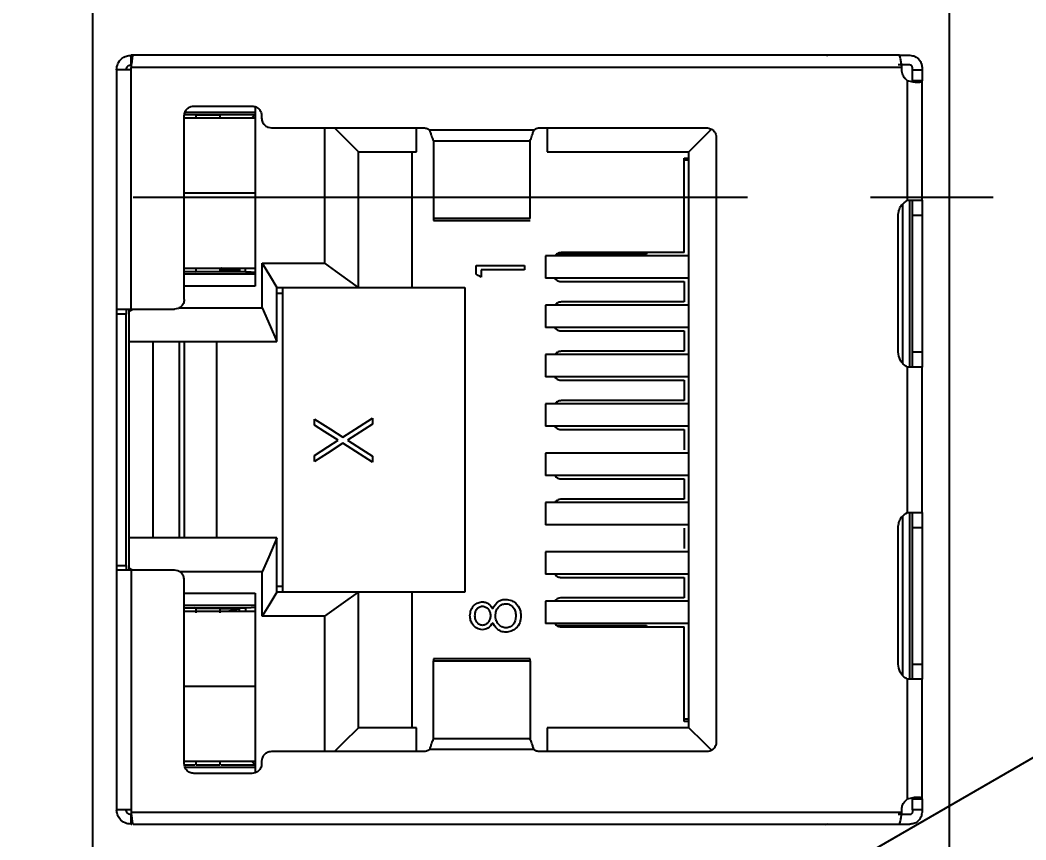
# Model space of a CAD drawing. Extents: x -151 to 841, y 0 to 594.
# Drawn here: x 118.98 to 139.78, y 283.71 to 300.66 of the extents above; entities that cross this region are included whole.
import ezdxf

# ---------------------------------------------------------------- set-up
doc = ezdxf.new("R2010")
doc.units = 0
doc.header["$PDSIZE"] = -1
doc.linetypes.add('CENTERX2', pattern=[20.32, 12.7, -2.54, 2.54, -2.54])
doc.layers.get('0').update_dxf_attribs({"linetype": 'CONTINUOUS'})
doc.layers.get('DEFPOINTS').update_dxf_attribs({"linetype": 'CONTINUOUS'})
doc.layers.add('$TD_AUDIT_GENERATED__25B7_', color=1, linetype='CENTERX2')
doc.styles.add('$TD_AUDIT_GENERATED__25BE_', font='GOTHIC.TTF')
doc.dimstyles.new('$TD_AUDIT_GENERATED__5286_', dxfattribs={"dimtxt": 3, "dimasz": 2.5, "dimexe": 0.5, "dimexo": 0.3, "dimgap": 1, "dimtad": 1, "dimtoh": 1, "dimdec": 1, "dimzin": 12, "dimtxsty": '$TD_AUDIT_GENERATED__25BE_', "dimcen": 0.09, "dimclrd": 3, "dimclre": 3, "dimclrt": 3, "dimazin": 3, "dimtm": 1e-09, "dimtfac": 1, "dimtdec": 1, "dimtofl": 0, "dimtmove": 0, "dimatfit": 3})

# ---------------------------------------------------------------- blocks, each defined once
blk = doc.blocks.new('*D147')
at = {"color": 3, "ltscale": 0.5}
for p, q in [((160, 366.3), (160, 386.232)), ((100.85, 262.85), (82.723, 252.384))]:
    blk.add_line(p, q, dxfattribs=at)
blk.add_arc((160, 297), 88.732, 93.87503, 206.12497, dxfattribs=at)
for points in [[(153.97, 386.529), (154.037, 384.53), (160, 385.732)], [(81.215, 258.399), (79.451, 257.458), (83.156, 252.634)]]:
    blk.add_solid(points, dxfattribs=at)
at = {"layer": 'DEFPOINTS', "color": 0, "ltscale": 0.5}
for p in [(160, 366), (102.964, 364.973), (160, 297), (101.11, 263), (160, 188)]:
    blk.add_point(p, dxfattribs=at)
at = {"color": 3, "ltscale": 0.5, "insert": (79.561, 343.442), "char_height": 6, "attachment_point": 5, "rotation": 60, "style": '$TD_AUDIT_GENERATED__25BE_'}
blk.add_mtext('120°', dxfattribs=at)

msp = doc.modelspace()

# ---------------------------------------------------------------- linework, layer by layer
at = {"layer": '$TD_AUDIT_GENERATED__25B7_'}
for p, q in [((101, 297), (219, 297)), ((160, 297), (101.11, 263))]:
    msp.add_line(p, q, dxfattribs=at)
msp.add_circle((160, 297), 50, dxfattribs=at)
at = {"color": 7, "linetype": 'CONTINUOUS'}
for p, q in [((120.475, 317.422), (120.475, 283.393)), ((138.197, 283.393), (138.197, 317.422)), ((121.275, 299.732), (121.275, 299.932)), ((121.315, 299.932), (121.275, 299.932)), ((137.16, 299.932), (121.316, 299.932)), ((135.631, 299.932), (135.634, 299.942)), ((135.634, 299.942), (135.678, 299.931)), ((137.16, 299.932), (137.378, 299.932)), ((121.275, 294.682), (121.275, 299.682)), ((137.21, 299.682), (121.275, 299.682)), ((137.378, 299.732), (137.133, 299.732)), ((137.21, 299.632), (137.21, 299.682)), ((137.428, 299.632), (137.428, 299.682)), ((137.628, 299.682), (137.628, 299.632)), ((120.975, 299.632), (120.975, 294.682)), ((137.428, 299.632), (137.628, 299.632)), ((137.328, 296.935), (137.328, 299.406)), ((137.628, 299.406), (137.428, 299.406)), ((137.628, 296.935), (137.628, 299.406)), ((122.575, 298.882), (123.775, 298.882)), ((123.843, 298.867), (123.843, 295.156)), ((122.375, 294.882), (122.375, 298.682)), ((123.843, 298.632), (122.375, 298.632)), ((122.38, 298.707), (123.843, 298.707)), ((122.391, 298.756), (123.843, 298.756)), ((122.618, 298.702), (123.118, 298.702)), ((122.618, 298.632), (122.618, 298.702)), ((123.118, 298.632), (123.118, 298.702)), ((123.843, 298.707), (123.768, 298.632)), ((123.975, 298.682), (123.975, 298.632)), ((124.175, 298.432), (127.325, 298.432)), ((125.278, 295.632), (125.278, 298.432)), ((127.178, 297.937), (127.178, 298.432)), ((129.725, 298.432), (133.175, 298.432)), ((129.878, 298.432), (129.878, 297.937)), ((127.446, 298.391), (129.604, 298.391)), ((133.375, 298.232), (133.375, 285.732)), ((127.525, 298.165), (129.525, 298.165)), ((127.525, 298.165), (127.525, 296.554)), ((129.525, 296.554), (129.525, 298.165)), ((125.978, 297.937), (127.178, 297.937)), ((125.978, 295.132), (125.978, 297.937)), ((127.078, 297.937), (127.078, 295.132)), ((129.878, 297.937), (132.808, 297.937)), ((132.708, 295.852), (132.708, 297.807)), ((132.708, 297.807), (132.808, 297.807)), ((132.808, 286.027), (132.808, 297.937)), ((132.808, 297.762), (132.708, 297.762)), ((137.228, 293.564), (137.228, 296.849)), ((137.378, 293.484), (137.378, 296.935)), ((129.525, 296.554), (127.525, 296.554)), ((137.135, 293.797), (137.135, 296.622)), ((137.628, 296.622), (137.428, 296.622)), ((137.428, 293.797), (137.428, 296.622)), ((137.628, 296.622), (137.628, 293.797)), ((127.525, 296.516), (129.525, 296.516)), ((129.84, 295.782), (129.84, 295.322)), ((132.808, 295.782), (129.84, 295.782)), ((131.928, 295.822), (130.077, 295.822)), ((132.708, 295.852), (130.173, 295.852)), ((131.928, 295.852), (131.928, 295.822)), ((122.375, 295.532), (123.843, 295.532)), ((122.618, 295.462), (122.618, 295.532)), ((123.118, 295.462), (123.118, 295.532)), ((123.518, 295.482), (123.118, 295.482)), ((123.518, 295.532), (123.518, 295.482)), ((123.643, 295.457), (123.643, 295.532)), ((123.988, 295.632), (125.278, 295.632)), ((123.988, 294.712), (123.988, 295.632)), ((128.408, 295.403), (128.408, 295.588)), ((128.408, 295.588), (129.408, 295.588)), ((128.51, 295.498), (128.51, 295.344)), ((129.408, 295.498), (128.51, 295.498)), ((129.408, 295.588), (129.408, 295.498)), ((123.643, 295.457), (122.375, 295.457)), ((123.843, 295.408), (122.375, 295.408)), ((122.593, 295.457), (122.618, 295.466)), ((122.618, 295.462), (123.118, 295.462)), ((132.808, 295.322), (129.84, 295.322)), ((123.843, 295.156), (122.375, 295.156)), ((124.288, 294.012), (124.288, 295.132)), ((124.288, 295.132), (128.178, 295.132)), ((124.408, 295.132), (124.408, 288.832)), ((128.178, 295.132), (128.178, 288.832)), ((130.173, 295.252), (132.708, 295.252)), ((132.708, 295.252), (132.708, 294.832)), ((124.408, 295.007), (124.288, 295.007)), ((121.228, 294.682), (121.228, 289.282)), ((121.275, 294.682), (122.175, 294.682)), ((122.274, 294.712), (123.988, 294.712)), ((129.84, 294.762), (129.84, 294.302)), ((132.808, 294.762), (129.84, 294.762)), ((132.708, 294.832), (130.173, 294.832)), ((121.175, 294.582), (120.975, 294.582)), ((120.975, 294.582), (120.975, 289.382)), ((121.175, 289.382), (121.175, 294.582)), ((132.808, 294.302), (129.84, 294.302)), ((130.173, 294.232), (132.708, 294.232)), ((132.708, 294.232), (132.708, 293.812)), ((121.228, 294.012), (124.288, 294.012)), ((121.728, 294.012), (121.728, 289.952)), ((122.278, 289.952), (122.278, 294.012)), ((122.378, 289.952), (122.378, 294.012)), ((123.038, 294.012), (123.038, 289.952)), ((129.84, 293.742), (129.84, 293.282)), ((132.808, 293.742), (129.84, 293.742)), ((132.708, 293.812), (130.173, 293.812)), ((137.428, 293.797), (137.628, 293.797)), ((137.328, 290.48), (137.328, 293.484)), ((137.628, 290.48), (137.628, 293.484)), ((132.808, 293.282), (129.84, 293.282)), ((130.173, 293.212), (132.708, 293.212)), ((132.708, 293.212), (132.708, 292.792)), ((132.708, 292.792), (130.173, 292.792)), ((129.84, 292.722), (129.84, 292.262)), ((132.808, 292.722), (129.84, 292.722)), ((125.068, 292.285), (125.068, 292.41)), ((126.268, 292.425), (126.268, 292.301)), ((126.268, 292.301), (125.753, 291.971)), ((132.808, 292.262), (129.84, 292.262)), ((130.173, 292.192), (132.708, 292.192)), ((132.708, 292.192), (132.708, 291.772)), ((125.068, 291.533), (125.068, 291.657)), ((126.268, 291.642), (126.268, 291.517)), ((129.84, 291.702), (129.84, 291.242)), ((132.808, 291.702), (129.84, 291.702)), ((132.808, 291.242), (129.84, 291.242)), ((130.173, 291.172), (132.708, 291.172)), ((132.708, 291.172), (132.708, 290.752)), ((132.708, 290.752), (130.173, 290.752)), ((129.84, 290.682), (129.84, 290.222)), ((132.808, 290.682), (129.84, 290.682)), ((137.228, 287.109), (137.228, 290.394)), ((137.378, 287.029), (137.378, 290.48)), ((132.808, 290.222), (129.84, 290.222)), ((132.708, 290.152), (132.708, 289.732)), ((137.135, 287.342), (137.135, 290.167)), ((137.428, 290.167), (137.628, 290.167)), ((137.428, 287.342), (137.428, 290.167)), ((137.628, 290.167), (137.628, 287.342)), ((124.288, 289.952), (121.228, 289.952)), ((124.288, 288.832), (124.288, 289.952)), ((129.84, 289.662), (129.84, 289.202)), ((132.808, 289.662), (129.84, 289.662)), ((120.975, 289.382), (121.175, 289.382)), ((120.975, 289.282), (120.975, 284.332)), ((121.275, 289.282), (121.275, 284.282)), ((122.175, 289.282), (121.275, 289.282)), ((123.988, 289.252), (122.274, 289.252)), ((123.988, 288.332), (123.988, 289.252)), ((122.375, 285.282), (122.375, 289.082)), ((132.808, 289.202), (129.84, 289.202)), ((130.173, 289.132), (132.708, 289.132)), ((132.708, 289.132), (132.708, 288.712)), ((124.288, 288.957), (124.408, 288.957)), ((128.178, 288.832), (124.288, 288.832)), ((125.978, 286.027), (125.978, 288.832)), ((127.078, 288.832), (127.078, 286.027)), ((122.375, 288.807), (123.843, 288.807)), ((123.843, 288.807), (123.843, 285.095)), ((129.84, 288.642), (129.84, 288.182)), ((132.808, 288.642), (129.84, 288.642)), ((132.708, 288.712), (130.173, 288.712)), ((123.843, 288.556), (122.375, 288.556)), ((122.375, 288.507), (123.643, 288.507)), ((123.843, 288.432), (122.375, 288.432)), ((122.618, 288.498), (122.593, 288.507)), ((122.618, 288.502), (123.118, 288.502)), ((122.618, 288.402), (122.618, 288.502)), ((123.118, 288.402), (123.118, 288.502)), ((123.518, 288.482), (123.118, 288.482)), ((123.518, 288.432), (123.518, 288.482)), ((123.643, 288.507), (123.643, 288.432)), ((125.278, 288.332), (123.988, 288.332)), ((125.278, 285.532), (125.278, 288.332)), ((132.808, 288.182), (129.84, 288.182)), ((130.076, 288.142), (131.928, 288.142)), ((130.173, 288.112), (132.708, 288.112)), ((131.928, 288.142), (131.928, 288.112)), ((132.708, 286.157), (132.708, 288.112)), ((129.525, 287.448), (127.525, 287.448)), ((127.525, 287.41), (129.525, 287.41)), ((127.525, 285.799), (127.525, 287.41)), ((129.525, 287.41), (129.525, 285.799)), ((137.428, 287.342), (137.628, 287.342)), ((137.328, 284.558), (137.328, 287.029)), ((137.628, 284.558), (137.628, 287.029)), ((132.808, 286.202), (132.708, 286.202)), ((132.808, 286.157), (132.708, 286.157)), ((127.178, 286.027), (125.978, 286.027)), ((127.178, 285.532), (127.178, 286.027)), ((132.808, 286.027), (129.878, 286.027)), ((129.878, 286.027), (129.878, 285.532)), ((129.525, 285.799), (127.525, 285.799)), ((127.325, 285.532), (124.175, 285.532)), ((129.604, 285.573), (127.446, 285.573)), ((133.175, 285.532), (129.725, 285.532)), ((122.375, 285.332), (123.843, 285.332)), ((122.618, 285.262), (122.618, 285.332)), ((123.118, 285.262), (123.118, 285.332)), ((123.843, 285.257), (123.768, 285.332)), ((123.975, 285.332), (123.975, 285.282)), ((122.379, 285.257), (122.599, 285.257)), ((122.618, 285.262), (123.118, 285.262)), ((123.137, 285.257), (123.843, 285.257)), ((123.775, 285.082), (122.575, 285.082)), ((137.428, 284.558), (137.628, 284.558)), ((121.275, 284.282), (137.21, 284.282)), ((137.21, 284.282), (137.21, 284.332)), ((137.628, 284.332), (137.428, 284.332)), ((137.428, 284.332), (137.428, 284.282)), ((137.628, 284.332), (137.628, 284.282)), ((121.275, 284.032), (121.275, 284.232)), ((137.378, 284.232), (137.133, 284.232)), ((121.275, 284.032), (121.293, 284.032)), ((121.316, 284.032), (137.16, 284.032)), ((135.634, 284.022), (135.631, 284.032)), ((135.673, 284.032), (135.634, 284.022)), ((137.16, 284.032), (137.378, 284.032))]:
    msp.add_line(p, q, dxfattribs=at)
at = {"color": 8, "linetype": 'CONTINUOUS'}
for p, q in [((123.843, 297.082), (122.375, 297.082)), ((123.843, 286.882), (122.375, 286.882))]:
    msp.add_line(p, q, dxfattribs=at)
at = {"color": 7, "linetype": 'CONTINUOUS', "flags": 128}
for points in [[(125.483, 298.432), (125.67, 298.245), (125.978, 297.937)], [(132.808, 297.937), (133.2, 298.329), (133.273, 298.402)], [(123.197, 295.482), (123.152, 295.527), (123.147, 295.532)], [(123.988, 295.632), (124.156, 295.352), (124.288, 295.132)], [(125.978, 295.132), (125.586, 295.412), (125.278, 295.632)], [(123.643, 295.457), (123.755, 295.451), (123.843, 295.447)], [(128.51, 295.344), (128.453, 295.377), (128.408, 295.403)], [(121.228, 294.637), (121.312, 294.679), (121.318, 294.682)], [(123.988, 294.712), (124.156, 294.32), (124.288, 294.012)], [(125.068, 292.41), (125.397, 292.199), (125.656, 292.033)], [(125.656, 292.033), (125.998, 292.253), (126.268, 292.425)], [(125.558, 291.971), (125.284, 292.147), (125.068, 292.285)], [(125.068, 291.657), (125.343, 291.833), (125.558, 291.971)], [(125.753, 291.971), (126.041, 291.787), (126.268, 291.642)], [(125.656, 291.909), (125.326, 291.698), (125.068, 291.533)], [(126.268, 291.517), (125.925, 291.737), (125.656, 291.909)], [(124.288, 289.952), (124.12, 289.56), (123.988, 289.252)], [(121.318, 289.282), (121.294, 289.294), (121.228, 289.327)], [(124.288, 288.832), (124.12, 288.552), (123.988, 288.332)], [(125.278, 288.332), (125.67, 288.612), (125.978, 288.832)], [(123.518, 288.482), (123.294, 288.437), (123.268, 288.432)], [(123.643, 288.507), (123.755, 288.513), (123.843, 288.517)], [(125.483, 285.532), (125.67, 285.719), (125.978, 286.027)], [(133.273, 285.562), (133.116, 285.719), (132.808, 286.027)], [(122.391, 285.208), (122.919, 285.208), (123.843, 285.208)]]:
    msp.add_lwpolyline(points, dxfattribs=at)
at = {"color": 7, "linetype": 'CONTINUOUS'}
msp.add_circle((160, 297), 55, dxfattribs=at)
for points, knots in [([(120.975, 299.632), (120.98, 299.675), (120.991, 299.763), (121.072, 299.864), (121.173, 299.922), (121.242, 299.929), (121.275, 299.932)], [0, 0, 0, 0, 0.270262, 0.562429, 0.789739, 1, 1, 1, 1]), ([(121.316, 299.932), (121.313, 299.928), (121.306, 299.921), (121.295, 299.863), (121.285, 299.78), (121.278, 299.715), (121.275, 299.682)], [0, 0, 0, 0, 0.249996, 0.499999, 0.749998, 1, 1, 1, 1]), ([(137.21, 299.682), (137.206, 299.715), (137.197, 299.78), (137.185, 299.863), (137.172, 299.921), (137.164, 299.928), (137.16, 299.932)], [0, 0, 0, 0, 0.250002, 0.5, 0.750004, 1, 1, 1, 1]), ([(137.378, 299.932), (137.413, 299.928), (137.487, 299.918), (137.571, 299.851), (137.619, 299.767), (137.625, 299.709), (137.628, 299.682)], [0, 0, 0, 0, 0.270262, 0.562427, 0.789736, 1, 1, 1, 1]), ([(121.175, 299.632), (121.176, 299.646), (121.18, 299.676), (121.207, 299.709), (121.241, 299.729), (121.264, 299.731), (121.275, 299.732)], [0, 0, 0, 0, 0.270262, 0.562436, 0.789753, 1, 1, 1, 1]), ([(137.428, 299.682), (137.427, 299.689), (137.425, 299.704), (137.411, 299.721), (137.395, 299.73), (137.383, 299.731), (137.378, 299.732)], [0, 0, 0, 0, 0.270264, 0.562436, 0.789753, 1, 1, 1, 1]), ([(121.275, 299.632), (121.232, 299.632), (121.144, 299.632), (121.043, 299.632), (120.985, 299.632), (120.978, 299.632), (120.975, 299.632)], [0, 0, 0, 0, 0.2702598, 0.562427, 0.7897315, 1, 1, 1, 1]), ([(137.328, 299.406), (137.309, 299.422), (137.27, 299.453), (137.222, 299.53), (137.214, 299.593), (137.21, 299.632)], [0, 0, 0, 0, 0.277076, 0.562252, 1, 1, 1, 1]), ([(137.428, 299.406), (137.428, 299.422), (137.428, 299.453), (137.428, 299.53), (137.428, 299.593), (137.428, 299.632)], [0, 0, 0, 0, 0.277072, 0.562252, 1, 1, 1, 1]), ([(137.628, 299.632), (137.628, 299.608), (137.628, 299.558), (137.628, 299.475), (137.628, 299.432), (137.628, 299.406)], [0, 0, 0, 0, 0.277077, 0.562255, 1, 1, 1, 1]), ([(137.628, 299.406), (137.627, 299.401), (137.624, 299.39), (137.607, 299.379), (137.579, 299.372), (137.541, 299.37), (137.495, 299.372), (137.443, 299.379), (137.386, 299.39), (137.347, 299.401), (137.328, 299.406)], [0, 0, 0, 0, 0.127447, 0.252809, 0.376761, 0.5, 0.623242, 0.747196, 0.872556, 1, 1, 1, 1]), ([(122.375, 298.682), (122.378, 298.71), (122.386, 298.769), (122.44, 298.836), (122.507, 298.875), (122.553, 298.88), (122.575, 298.882)], [0, 0, 0, 0, 0.27026, 0.56243, 0.789733, 1, 1, 1, 1]), ([(123.775, 298.882), (123.803, 298.878), (123.862, 298.871), (123.929, 298.817), (123.968, 298.75), (123.973, 298.704), (123.975, 298.682)], [0, 0, 0, 0, 0.2702633, 0.5624304, 0.789736, 1, 1, 1, 1]), ([(123.975, 298.632), (123.978, 298.604), (123.986, 298.545), (124.04, 298.478), (124.107, 298.439), (124.153, 298.434), (124.175, 298.432)], [0, 0, 0, 0, 0.270264, 0.562436, 0.789742, 1, 1, 1, 1]), ([(127.325, 298.432), (127.349, 298.43), (127.393, 298.426), (127.43, 298.402), (127.446, 298.391)], [0, 0, 0, 0, 0.560004, 1, 1, 1, 1]), ([(129.604, 298.391), (129.625, 298.404), (129.662, 298.427), (129.706, 298.431), (129.725, 298.432)], [0, 0, 0, 0, 0.559996, 1, 1, 1, 1]), ([(133.175, 298.432), (133.203, 298.428), (133.262, 298.421), (133.329, 298.367), (133.368, 298.3), (133.373, 298.254), (133.375, 298.232)], [0, 0, 0, 0, 0.270263, 0.56243, 0.789736, 1, 1, 1, 1]), ([(127.446, 298.391), (127.452, 298.369), (127.465, 298.325), (127.485, 298.263), (127.505, 298.21), (127.518, 298.185), (127.525, 298.173)], [0, 0, 0, 0, 0.249999, 0.499997, 0.750002, 1, 1, 1, 1]), ([(129.525, 298.173), (129.531, 298.185), (129.544, 298.21), (129.564, 298.263), (129.584, 298.325), (129.597, 298.369), (129.604, 298.391)], [0, 0, 0, 0, 0.249999, 0.500002, 0.749999, 1, 1, 1, 1]), ([(127.525, 298.173), (127.525, 298.171), (127.525, 298.168), (127.525, 298.166), (127.525, 298.165)], [0, 0, 0, 0, 0.5600514, 1, 1, 1, 1]), ([(129.525, 298.165), (129.525, 298.166), (129.525, 298.169), (129.525, 298.172), (129.525, 298.173)], [0, 0, 0, 0, 0.560093, 1, 1, 1, 1]), ([(137.135, 296.622), (137.138, 296.657), (137.145, 296.73), (137.203, 296.849), (137.281, 296.902), (137.328, 296.935)], [0, 0, 0, 0, 0.276125, 0.562975, 1, 1, 1, 1]), ([(137.328, 296.935), (137.37, 296.935), (137.459, 296.935), (137.559, 296.935), (137.618, 296.935), (137.624, 296.935), (137.628, 296.935)], [0, 0, 0, 0, 0.2702623, 0.5624312, 0.7897326, 1, 1, 1, 1]), ([(137.428, 296.622), (137.428, 296.657), (137.428, 296.73), (137.428, 296.849), (137.428, 296.902), (137.428, 296.935)], [0, 0, 0, 0, 0.276127, 0.562978, 1, 1, 1, 1]), ([(137.628, 296.935), (137.628, 296.916), (137.628, 296.878), (137.628, 296.772), (137.628, 296.678), (137.628, 296.622)], [0, 0, 0, 0, 0.276126, 0.562975, 1, 1, 1, 1]), ([(127.525, 296.554), (127.525, 296.542), (127.525, 296.52), (127.525, 296.517), (127.525, 296.516)], [0, 0, 0, 0, 0.56, 1, 1, 1, 1]), ([(130.173, 295.852), (130.158, 295.851), (130.127, 295.848), (130.076, 295.828), (130.049, 295.799), (130.033, 295.782)], [0, 0, 0, 0, 0.28694, 0.567557, 1, 1, 1, 1]), ([(130.033, 295.322), (130.043, 295.311), (130.062, 295.288), (130.109, 295.259), (130.149, 295.255), (130.173, 295.252)], [0, 0, 0, 0, 0.272039, 0.548974, 1, 1, 1, 1]), ([(122.375, 294.882), (122.371, 294.854), (122.364, 294.795), (122.31, 294.728), (122.242, 294.689), (122.197, 294.684), (122.175, 294.682)], [0, 0, 0, 0, 0.270258, 0.562428, 0.789733, 1, 1, 1, 1]), ([(120.975, 294.682), (120.98, 294.682), (120.991, 294.682), (121.072, 294.682), (121.173, 294.682), (121.242, 294.682), (121.275, 294.682)], [0, 0, 0, 0, 0.27026, 0.56243, 0.789738, 1, 1, 1, 1]), ([(120.975, 294.682), (120.975, 294.68), (120.975, 294.677), (120.975, 294.65), (120.975, 294.616), (120.975, 294.593), (120.975, 294.582)], [0, 0, 0, 0, 0.270253, 0.562431, 0.789737, 1, 1, 1, 1]), ([(121.175, 294.682), (121.175, 294.68), (121.175, 294.677), (121.175, 294.65), (121.175, 294.616), (121.175, 294.593), (121.175, 294.582)], [0, 0, 0, 0, 0.270253, 0.562431, 0.789737, 1, 1, 1, 1]), ([(130.173, 294.832), (130.158, 294.831), (130.127, 294.828), (130.076, 294.808), (130.049, 294.779), (130.033, 294.762)], [0, 0, 0, 0, 0.28694, 0.567556, 1, 1, 1, 1]), ([(130.033, 294.302), (130.043, 294.291), (130.062, 294.268), (130.109, 294.239), (130.149, 294.235), (130.173, 294.232)], [0, 0, 0, 0, 0.272039, 0.548974, 1, 1, 1, 1]), ([(130.173, 293.812), (130.158, 293.811), (130.127, 293.808), (130.076, 293.788), (130.049, 293.759), (130.033, 293.742)], [0, 0, 0, 0, 0.28694, 0.567557, 1, 1, 1, 1]), ([(137.328, 293.484), (137.297, 293.503), (137.236, 293.541), (137.156, 293.647), (137.143, 293.741), (137.135, 293.797)], [0, 0, 0, 0, 0.276126, 0.562976, 1, 1, 1, 1]), ([(137.428, 293.484), (137.428, 293.503), (137.428, 293.541), (137.428, 293.647), (137.428, 293.741), (137.428, 293.797)], [0, 0, 0, 0, 0.276126, 0.562975, 1, 1, 1, 1]), ([(137.628, 293.797), (137.628, 293.762), (137.628, 293.689), (137.628, 293.57), (137.628, 293.517), (137.628, 293.484)], [0, 0, 0, 0, 0.276127, 0.562978, 1, 1, 1, 1]), ([(137.628, 293.484), (137.622, 293.484), (137.611, 293.484), (137.53, 293.484), (137.429, 293.484), (137.361, 293.484), (137.328, 293.484)], [0, 0, 0, 0, 0.27026, 0.56243, 0.789734, 1, 1, 1, 1]), ([(130.033, 293.282), (130.043, 293.271), (130.062, 293.248), (130.109, 293.219), (130.149, 293.215), (130.173, 293.212)], [0, 0, 0, 0, 0.27204, 0.548974, 1, 1, 1, 1]), ([(130.173, 292.792), (130.158, 292.791), (130.127, 292.788), (130.076, 292.768), (130.049, 292.739), (130.033, 292.722)], [0, 0, 0, 0, 0.28694, 0.567556, 1, 1, 1, 1]), ([(130.033, 292.262), (130.043, 292.251), (130.062, 292.228), (130.109, 292.199), (130.149, 292.195), (130.173, 292.192)], [0, 0, 0, 0, 0.27204, 0.548974, 1, 1, 1, 1]), ([(130.033, 291.242), (130.043, 291.231), (130.062, 291.208), (130.109, 291.179), (130.149, 291.175), (130.173, 291.172)], [0, 0, 0, 0, 0.27204, 0.548975, 1, 1, 1, 1]), ([(130.173, 290.752), (130.158, 290.751), (130.127, 290.748), (130.076, 290.728), (130.049, 290.699), (130.033, 290.682)], [0, 0, 0, 0, 0.28694, 0.567557, 1, 1, 1, 1]), ([(137.135, 290.167), (137.138, 290.202), (137.145, 290.275), (137.203, 290.394), (137.281, 290.447), (137.328, 290.48)], [0, 0, 0, 0, 0.276125, 0.562976, 1, 1, 1, 1]), ([(137.328, 290.48), (137.37, 290.48), (137.459, 290.48), (137.559, 290.48), (137.618, 290.48), (137.624, 290.48), (137.628, 290.48)], [0, 0, 0, 0, 0.2702623, 0.5624312, 0.7897326, 1, 1, 1, 1]), ([(137.428, 290.167), (137.428, 290.202), (137.428, 290.275), (137.428, 290.394), (137.428, 290.447), (137.428, 290.48)], [0, 0, 0, 0, 0.276127, 0.562979, 1, 1, 1, 1]), ([(137.628, 290.48), (137.628, 290.461), (137.628, 290.423), (137.628, 290.317), (137.628, 290.223), (137.628, 290.167)], [0, 0, 0, 0, 0.276126, 0.562976, 1, 1, 1, 1]), ([(120.975, 289.382), (120.975, 289.368), (120.975, 289.338), (120.975, 289.305), (120.975, 289.285), (120.975, 289.283), (120.975, 289.282)], [0, 0, 0, 0, 0.270261, 0.562436, 0.789753, 1, 1, 1, 1]), ([(121.275, 289.282), (121.232, 289.282), (121.144, 289.282), (121.043, 289.282), (120.985, 289.282), (120.978, 289.282), (120.975, 289.282)], [0, 0, 0, 0, 0.2702598, 0.562427, 0.7897315, 1, 1, 1, 1]), ([(121.175, 289.382), (121.175, 289.368), (121.175, 289.338), (121.175, 289.305), (121.175, 289.285), (121.175, 289.283), (121.175, 289.282)], [0, 0, 0, 0, 0.270261, 0.562436, 0.789753, 1, 1, 1, 1]), ([(122.375, 289.082), (122.371, 289.11), (122.364, 289.169), (122.31, 289.236), (122.242, 289.275), (122.197, 289.28), (122.175, 289.282)], [0, 0, 0, 0, 0.2702574, 0.5624283, 0.7897324, 1, 1, 1, 1]), ([(130.033, 289.202), (130.043, 289.191), (130.062, 289.168), (130.109, 289.139), (130.149, 289.135), (130.173, 289.132)], [0, 0, 0, 0, 0.27204, 0.548974, 1, 1, 1, 1]), ([(128.282, 288.346), (128.286, 288.386), (128.295, 288.466), (128.361, 288.56), (128.448, 288.618), (128.51, 288.626), (128.541, 288.63)], [0, 0, 0, 0, 0.279956, 0.559714, 0.779962, 1, 1, 1, 1]), ([(128.541, 288.63), (128.566, 288.628), (128.616, 288.623), (128.695, 288.576), (128.729, 288.521), (128.751, 288.488)], [0, 0, 0, 0, 0.280137, 0.560241, 1, 1, 1, 1]), ([(128.751, 288.488), (128.785, 288.545), (128.833, 288.624), (128.94, 288.676), (128.991, 288.679), (129.016, 288.681)], [0, 0, 0, 0, 0.558299, 0.779111, 1, 1, 1, 1]), ([(129.016, 288.681), (129.059, 288.677), (129.135, 288.67), (129.196, 288.625), (129.223, 288.606)], [0, 0, 0, 0, 0.559373, 1, 1, 1, 1]), ([(130.173, 288.712), (130.158, 288.711), (130.127, 288.708), (130.076, 288.688), (130.049, 288.659), (130.033, 288.642)], [0, 0, 0, 0, 0.28694, 0.567557, 1, 1, 1, 1]), ([(128.385, 288.341), (128.386, 288.367), (128.389, 288.413), (128.413, 288.469), (128.443, 288.503), (128.471, 288.524), (128.503, 288.537), (128.526, 288.539), (128.538, 288.54)], [0, 0, 0, 0, 0.273988, 0.498562, 0.631239, 0.754315, 0.874763, 1, 1, 1, 1]), ([(128.538, 288.54), (128.55, 288.539), (128.573, 288.537), (128.606, 288.524), (128.636, 288.504), (128.668, 288.47), (128.698, 288.417), (128.703, 288.369), (128.705, 288.345)], [0, 0, 0, 0, 0.126236, 0.24777, 0.370671, 0.500808, 0.739957, 1, 1, 1, 1]), ([(128.808, 288.347), (128.811, 288.378), (128.816, 288.437), (128.855, 288.504), (128.896, 288.546), (128.933, 288.571), (128.974, 288.587), (129.003, 288.59), (129.018, 288.592)], [0, 0, 0, 0, 0.256992, 0.499275, 0.631013, 0.754426, 0.87536, 1, 1, 1, 1]), ([(129.018, 288.592), (129.033, 288.59), (129.063, 288.588), (129.106, 288.572), (129.144, 288.547), (129.187, 288.506), (129.224, 288.436), (129.228, 288.374), (129.231, 288.341)], [0, 0, 0, 0, 0.1247403, 0.2457183, 0.369033, 0.5004621, 0.7284701, 1, 1, 1, 1]), ([(129.223, 288.606), (129.26, 288.562), (129.326, 288.485), (129.331, 288.385), (129.333, 288.34)], [0, 0, 0, 0, 0.557759, 1, 1, 1, 1]), ([(128.539, 288.053), (128.499, 288.06), (128.418, 288.074), (128.335, 288.157), (128.29, 288.251), (128.284, 288.314), (128.282, 288.346)], [0, 0, 0, 0, 0.278851, 0.558463, 0.77916, 1, 1, 1, 1]), ([(128.54, 288.143), (128.529, 288.144), (128.506, 288.146), (128.475, 288.159), (128.446, 288.18), (128.416, 288.215), (128.39, 288.269), (128.386, 288.316), (128.385, 288.341)], [0, 0, 0, 0, 0.1217691, 0.240883, 0.3648486, 0.5003654, 0.7307349, 1, 1, 1, 1]), ([(128.705, 288.345), (128.703, 288.32), (128.698, 288.273), (128.662, 288.208), (128.618, 288.166), (128.574, 288.146), (128.551, 288.144), (128.54, 288.143)], [0, 0, 0, 0, 0.256132, 0.500147, 0.761362, 0.880355, 1, 1, 1, 1]), ([(129.028, 288.092), (129.012, 288.093), (128.982, 288.096), (128.939, 288.112), (128.899, 288.138), (128.856, 288.182), (128.816, 288.252), (128.81, 288.314), (128.808, 288.347)], [0, 0, 0, 0, 0.124054, 0.244836, 0.368357, 0.500251, 0.737751, 1, 1, 1, 1]), ([(129.333, 288.34), (129.33, 288.292), (129.324, 288.195), (129.243, 288.083), (129.138, 288.015), (129.062, 288.006), (129.025, 288.002)], [0, 0, 0, 0, 0.280543, 0.559266, 0.77981, 1, 1, 1, 1]), ([(129.231, 288.341), (129.228, 288.309), (129.224, 288.249), (129.191, 288.18), (129.153, 288.137), (129.116, 288.112), (129.074, 288.096), (129.043, 288.093), (129.028, 288.092)], [0, 0, 0, 0, 0.267067, 0.49896, 0.624005, 0.744561, 0.867675, 1, 1, 1, 1]), ([(128.751, 288.199), (128.722, 288.155), (128.671, 288.076), (128.579, 288.06), (128.539, 288.053)], [0, 0, 0, 0, 0.560092, 1, 1, 1, 1]), ([(129.025, 288.002), (128.991, 288.005), (128.924, 288.012), (128.821, 288.079), (128.777, 288.154), (128.751, 288.199)], [0, 0, 0, 0, 0.280004, 0.559881, 1, 1, 1, 1]), ([(130.033, 288.182), (130.043, 288.171), (130.062, 288.148), (130.109, 288.119), (130.149, 288.115), (130.173, 288.112)], [0, 0, 0, 0, 0.27204, 0.548974, 1, 1, 1, 1]), ([(127.525, 287.448), (127.525, 287.446), (127.525, 287.442), (127.525, 287.42), (127.525, 287.41)], [0, 0, 0, 0, 0.560006, 1, 1, 1, 1]), ([(129.525, 287.41), (129.525, 287.422), (129.525, 287.444), (129.525, 287.447), (129.525, 287.448)], [0, 0, 0, 0, 0.56, 1, 1, 1, 1]), ([(137.328, 287.029), (137.297, 287.048), (137.236, 287.086), (137.156, 287.192), (137.143, 287.286), (137.135, 287.342)], [0, 0, 0, 0, 0.2761262, 0.5629767, 1, 1, 1, 1]), ([(137.428, 287.029), (137.428, 287.048), (137.428, 287.086), (137.428, 287.192), (137.428, 287.286), (137.428, 287.342)], [0, 0, 0, 0, 0.276126, 0.562976, 1, 1, 1, 1]), ([(137.628, 287.342), (137.628, 287.307), (137.628, 287.234), (137.628, 287.115), (137.628, 287.062), (137.628, 287.029)], [0, 0, 0, 0, 0.276127, 0.562977, 1, 1, 1, 1]), ([(137.628, 287.029), (137.622, 287.029), (137.611, 287.029), (137.53, 287.029), (137.429, 287.029), (137.361, 287.029), (137.328, 287.029)], [0, 0, 0, 0, 0.27026, 0.56243, 0.789734, 1, 1, 1, 1]), ([(127.525, 285.791), (127.518, 285.779), (127.505, 285.754), (127.485, 285.701), (127.465, 285.639), (127.452, 285.595), (127.446, 285.573)], [0, 0, 0, 0, 0.249999, 0.500005, 0.750002, 1, 1, 1, 1]), ([(127.525, 285.799), (127.525, 285.798), (127.525, 285.795), (127.525, 285.792), (127.525, 285.791)], [0, 0, 0, 0, 0.560107, 1, 1, 1, 1]), ([(129.525, 285.791), (129.525, 285.793), (129.525, 285.796), (129.525, 285.798), (129.525, 285.799)], [0, 0, 0, 0, 0.560039, 1, 1, 1, 1]), ([(129.604, 285.573), (129.597, 285.595), (129.584, 285.639), (129.564, 285.701), (129.544, 285.754), (129.531, 285.779), (129.525, 285.791)], [0, 0, 0, 0, 0.249999, 0.499996, 0.749999, 1, 1, 1, 1]), ([(133.375, 285.732), (133.371, 285.704), (133.364, 285.645), (133.31, 285.578), (133.242, 285.539), (133.197, 285.534), (133.175, 285.532)], [0, 0, 0, 0, 0.27026, 0.562432, 0.789738, 1, 1, 1, 1]), ([(124.175, 285.532), (124.146, 285.528), (124.087, 285.521), (124.02, 285.467), (123.981, 285.4), (123.977, 285.354), (123.975, 285.332)], [0, 0, 0, 0, 0.270263, 0.562431, 0.789734, 1, 1, 1, 1]), ([(127.446, 285.573), (127.425, 285.56), (127.387, 285.537), (127.344, 285.533), (127.325, 285.532)], [0, 0, 0, 0, 0.560002, 1, 1, 1, 1]), ([(129.725, 285.532), (129.7, 285.534), (129.657, 285.538), (129.62, 285.562), (129.604, 285.573)], [0, 0, 0, 0, 0.559997, 1, 1, 1, 1]), ([(122.575, 285.082), (122.546, 285.086), (122.487, 285.093), (122.42, 285.147), (122.381, 285.214), (122.377, 285.26), (122.375, 285.282)], [0, 0, 0, 0, 0.270262, 0.562427, 0.789738, 1, 1, 1, 1]), ([(123.975, 285.282), (123.971, 285.254), (123.964, 285.195), (123.91, 285.128), (123.842, 285.089), (123.797, 285.084), (123.775, 285.082)], [0, 0, 0, 0, 0.270257, 0.562428, 0.789733, 1, 1, 1, 1]), ([(137.21, 284.332), (137.212, 284.356), (137.216, 284.406), (137.251, 284.489), (137.299, 284.532), (137.328, 284.558)], [0, 0, 0, 0, 0.277078, 0.562253, 1, 1, 1, 1]), ([(137.328, 284.558), (137.347, 284.563), (137.386, 284.574), (137.443, 284.585), (137.495, 284.592), (137.541, 284.594), (137.579, 284.592), (137.607, 284.585), (137.624, 284.574), (137.627, 284.563), (137.628, 284.558)], [0, 0, 0, 0, 0.127444, 0.252803, 0.376758, 0.5, 0.623239, 0.747191, 0.872553, 1, 1, 1, 1]), ([(137.428, 284.332), (137.428, 284.356), (137.428, 284.406), (137.428, 284.489), (137.428, 284.532), (137.428, 284.558)], [0, 0, 0, 0, 0.277079, 0.562257, 1, 1, 1, 1]), ([(137.628, 284.558), (137.628, 284.542), (137.628, 284.511), (137.628, 284.434), (137.628, 284.371), (137.628, 284.332)], [0, 0, 0, 0, 0.27707, 0.56225, 1, 1, 1, 1]), ([(121.275, 284.332), (121.232, 284.332), (121.144, 284.332), (121.043, 284.332), (120.985, 284.332), (120.978, 284.332), (120.975, 284.332)], [0, 0, 0, 0, 0.2702598, 0.562427, 0.7897315, 1, 1, 1, 1]), ([(121.275, 284.032), (121.232, 284.037), (121.144, 284.048), (121.043, 284.129), (120.985, 284.23), (120.978, 284.299), (120.975, 284.332)], [0, 0, 0, 0, 0.270261, 0.562426, 0.789737, 1, 1, 1, 1]), ([(121.275, 284.232), (121.261, 284.234), (121.231, 284.237), (121.197, 284.264), (121.178, 284.298), (121.176, 284.321), (121.175, 284.332)], [0, 0, 0, 0, 0.270256, 0.562417, 0.789736, 1, 1, 1, 1]), ([(121.275, 284.282), (121.278, 284.249), (121.285, 284.184), (121.295, 284.101), (121.306, 284.043), (121.313, 284.036), (121.316, 284.032)], [0, 0, 0, 0, 0.250003, 0.5, 0.750004, 1, 1, 1, 1]), ([(137.16, 284.032), (137.164, 284.036), (137.172, 284.043), (137.185, 284.101), (137.197, 284.184), (137.206, 284.249), (137.21, 284.282)], [0, 0, 0, 0, 0.249996, 0.5, 0.749998, 1, 1, 1, 1]), ([(137.428, 284.282), (137.427, 284.275), (137.425, 284.26), (137.411, 284.243), (137.395, 284.234), (137.383, 284.233), (137.378, 284.232)], [0, 0, 0, 0, 0.270264, 0.562437, 0.789753, 1, 1, 1, 1]), ([(137.628, 284.282), (137.623, 284.247), (137.614, 284.173), (137.546, 284.089), (137.462, 284.04), (137.405, 284.035), (137.378, 284.032)], [0, 0, 0, 0, 0.270261, 0.562433, 0.789736, 1, 1, 1, 1])]:
    msp.add_open_spline(points, degree=3, knots=knots, dxfattribs=at)

# ---------------------------------------------------------------- dimensions: what is measured, and where the dimension line sits
at = {"ltscale": 0.5}
dim = msp.add_angular_dim_2l(base=(102.964, 364.973), line1=((160, 366), (160, 188)), line2=((160, 297), (101.11, 263)), dimstyle='$TD_AUDIT_GENERATED__5286_', override={"dimtxt": 6, "dimasz": 6, "dimdec": 0, "dimadec": 0, "dimazin": 3}, dxfattribs=at)
dim.commit()
dim.dimension.update_dxf_attribs({"geometry": '*D147', "text_midpoint": (83.156, 341.366), "dimtype": 162})

doc.saveas('drawing.dxf')
